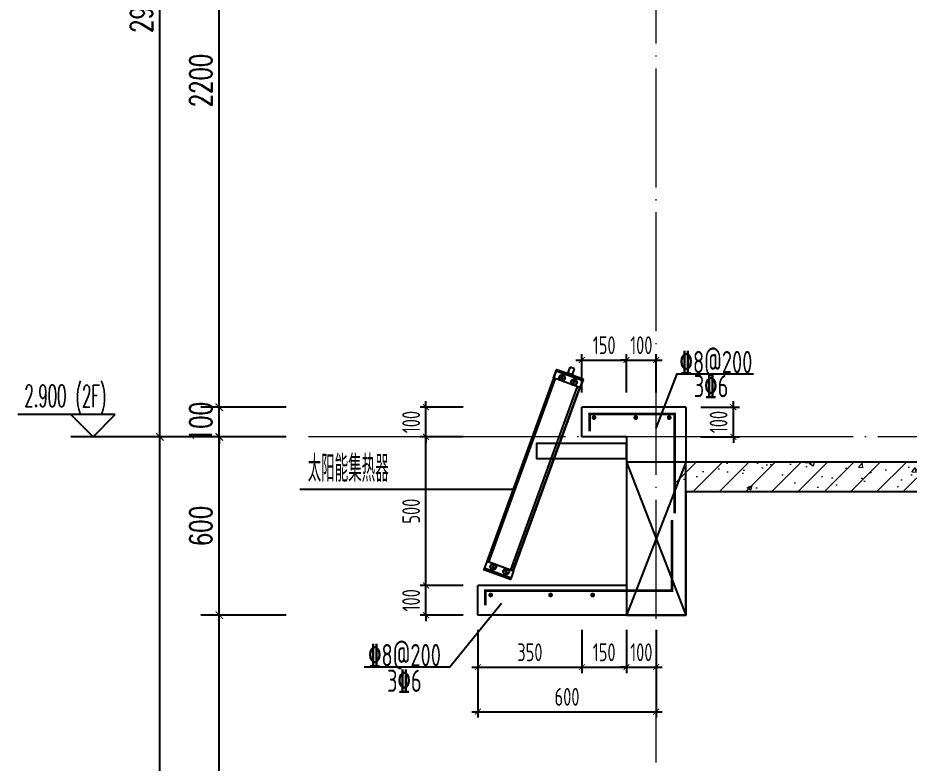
# Model space of a CAD drawing. Extents: x -1307975 to -76406, y -96289 to 379359.
# Drawn here: x -611082 to -608082, y 259982 to 262491 of the extents above; entities that cross this region are included whole.
import ezdxf

# ---------------------------------------------------------------- set-up
doc = ezdxf.new("R2010")
doc.units = 0
doc.header["$LTSCALE"] = 1000
doc.linetypes.add('DOTE', pattern=[2.42, 2, -0.2, 0.02, -0.2])
doc.layers.get('0').update_dxf_attribs({"linetype": 'CONTINUOUS'})
doc.layers.get('DEFPOINTS').update_dxf_attribs({"linetype": 'CONTINUOUS'})
for name, color, linetype in [('DIM', 2, 'CONTINUOUS'), ('DIM_ELEV', 3, 'CONTINUOUS'), ('DIM_IDEN', 67, 'CONTINUOUS'), ('PUB_DIM', 3, 'CONTINUOUS'), ('PUB_TEXT', 2, 'CONTINUOUS'), ('REIN', 6, 'CONTINUOUS'), ('S-大样-砼线', 7, 'CONTINUOUS'), ('S-引出线', 40, 'CONTINUOUS'), ('TEXT', 2, 'CONTINUOUS'), ('WALL', 5, 'CONTINUOUS'), ('实线层', 7, 'CONTINUOUS')]:
    doc.layers.add(name, color=color, linetype=linetype)
doc.layers.add('DOTE', color=19, linetype='DOTE', lineweight=9)
doc.layers.add('PUB_HATCH', color=8, linetype='CONTINUOUS', lineweight=9)
doc.styles.add('_TCH_DIM', font='SIMPLEX.shx', dxfattribs={"width": 0.7, "bigfont": 'GBCBIG.shx'})
doc.styles.add('_TCH_DIM_T3', font='SIMPLEX', dxfattribs={"width": 0.705882, "bigfont": 'GBCBIG'})
doc.styles.add('DIM_FONT_T3', font='SIMPLEX', dxfattribs={"width": 0.705882, "bigfont": 'GBCBIG'})
doc.styles.add('TSSD_DIMENSION', font='Tssdeng.shx', dxfattribs={"width": 0.7, "bigfont": 'tssdchn.shx'})
doc.styles.add('TSSD_REIN', font='tssdeng.shx', dxfattribs={"width": 0.7, "height": 300, "bigfont": 'tssdchn.shx'})
doc.dimstyles.new('_TCH_ARCH&&25', dxfattribs={"dimtxt": 74.375, "dimasz": 25, "dimexe": 62.5, "dimexo": 75, "dimgap": 25, "dimtad": 1, "dimdec": 0, "dimzin": 0, "dimdsep": 46, "dimtxsty": '_TCH_DIM_T3', "dimblk": 'ARCHTICK', "dimcen": 0.09, "dimclrt": 7, "dimazin": 0, "dimtfac": 1, "dimtdec": 0, "dimtix": 1, "dimtmove": 2, "dimatfit": 3, "dimldrblk": 'ARCHTICK', "dimfxl": 1, "dimtolj": 1, "dimtzin": 0, "dimarcsym": 0})
doc.dimstyles.new('TSSD_20_20', dxfattribs={"dimtxt": 60, "dimasz": 20, "dimexe": 20, "dimexo": 50, "dimgap": 20, "dimtad": 1, "dimdec": 0, "dimzin": 0, "dimdsep": 46, "dimtxsty": 'TSSD_DIMENSION', "dimblk": 'ARCHTICK', "dimblk1": 'ARCHTICK', "dimblk2": 'ARCHTICK', "dimcen": 0, "dimdle": 20, "dimclrt": 7, "dimadec": 0, "dimazin": 0, "dimtfac": 1, "dimtdec": 0, "dimtix": 1, "dimtmove": 2, "dimatfit": 3, "dimfxl": 1, "dimtolj": 1, "dimtzin": 0, "dimarcsym": 0})

# ---------------------------------------------------------------- blocks, each defined once
blk = doc.blocks.new('A$C01192DFB')
at = {"layer": '实线层', "color": 5}
for p, q in [((-245.2, 221), (-235.1, 248.7)), ((-244.8, 220.8), (-234.5, 249)), ((-146.5, 211.5), (-236.8, 244.3)), ((-146.9, 212), (-236.2, 244.4)), ((-235.1, 248.7), (-234.7, 248.5)), ((-145.3, 216.4), (-234.6, 248.9)), ((-145.2, 216.5), (-234.5, 249)), ((-196.4, 238.3), (-189.3, 257.6)), ((-174.3, 252.1), (-189.3, 257.6)), ((-181.3, 232.8), (-174.3, 252.1)), ((-468.5, -396.9), (-243.8, 220.5)), ((-243.5, 220.4), (-468.2, -397)), ((-467.7, -397.2), (-243, 220.2)), ((-240, 219.1), (-464.7, -398.3)), ((-239.5, 218.9), (-464.2, -398.5)), ((-155, 188.2), (-245.2, 221)), ((-219.7, 220.8), (-218.7, 223.5)), ((-217.8, 218.6), (-219.7, 220.8)), ((-219.4, 214.4), (-214.3, 228.2)), ((-218.7, 223.5), (-215.9, 224)), ((-215, 219.1), (-217.8, 218.6)), ((-215.9, 224), (-214, 221.8)), ((-214, 221.8), (-215, 219.1)), ((-196.4, 238.3), (-203, 237.5)), ((-176.7, 228), (-203, 237.5)), ((-196.4, 238.3), (-181.3, 232.8)), ((-181.3, 232.8), (-176.7, 228)), ((-179, 199.7), (-174, 213.5)), ((-155.5, 188.3), (-145.2, 216.5)), ((-155, 188.2), (-144.9, 215.9)), ((-144.9, 215.9), (-145.4, 216)), ((-166, 192.2), (-390.7, -425.2)), ((-165.7, 192), (-390.4, -425.3)), ((-381.9, -428.4), (-157.2, 189)), ((-156.8, 188.8), (-381.5, -428.6)), ((-381.1, -428.7), (-156.4, 188.7)), ((-179.3, 206.1), (-178.4, 208.8)), ((-177.5, 203.9), (-179.3, 206.1)), ((-178.4, 208.8), (-175.5, 209.3)), ((-174.6, 204.4), (-177.5, 203.9)), ((-175.5, 209.3), (-173.7, 207.1)), ((-173.7, 207.1), (-174.6, 204.4)), ((-469.9, -396.4), (-480, -424.1)), ((-469.5, -396.6), (-479.7, -424.8)), ((-388.2, -452.5), (-478.4, -419.7)), ((-379.7, -429.2), (-469.9, -396.4)), ((-379.7, -429.2), (-468, -397.1)), ((-450.2, -412.7), (-451.2, -415.4)), ((-451.2, -415.4), (-449.4, -417.6)), ((-445.9, -408), (-450.9, -421.8)), ((-447.4, -412.2), (-450.2, -412.7)), ((-449.4, -417.6), (-446.5, -417.1)), ((-445.5, -414.4), (-447.4, -412.2)), ((-446.5, -417.1), (-445.5, -414.4)), ((-480, -424.1), (-479.6, -424.3)), ((-390.4, -457.1), (-479.7, -424.6)), ((-390.5, -457.2), (-479.7, -424.8)), ((-388.8, -452.7), (-478.1, -420.2)), ((-406.6, -428.6), (-407.6, -431.3)), ((-407.6, -431.3), (-405.7, -433.5)), ((-402.2, -423.9), (-407.2, -437.7)), ((-403.7, -428.1), (-406.6, -428.6)), ((-405.7, -433.5), (-402.9, -433)), ((-401.9, -430.3), (-403.7, -428.1)), ((-402.9, -433), (-401.9, -430.3)), ((-380.2, -429.1), (-390.5, -457.2)), ((-379.7, -429.2), (-389.8, -456.9)), ((-389.8, -456.9), (-390.3, -456.8))]:
    blk.add_line(p, q, dxfattribs=at)
for points in [[(-236.8, 244.3), (-236.7, 244.4), (-236.5, 244.5), (-236.4, 244.5), (-236.2, 244.4)], [(-146.5, 211.5), (-146.5, 211.6), (-146.6, 211.7), (-146.7, 211.9), (-146.9, 212)], [(-478.4, -419.7), (-478.4, -419.8), (-478.4, -420), (-478.2, -420.1), (-478.1, -420.2)], [(-388.2, -452.5), (-388.3, -452.6), (-388.4, -452.7), (-388.6, -452.7), (-388.8, -452.7)]]:
    blk.add_lwpolyline(points, dxfattribs=at)
blk.add_lwpolyline([(0, 0), (-302.4, 0), (-302.4, -49.7), (0, -49.7)], close=True, dxfattribs=at)
for centre, radius in [((-216.8, 221.3), 10), ((-216.8, 221.3), 9.5), ((-176.5, 206.6), 10), ((-176.5, 206.6), 9.5), ((-448.4, -414.9), 10), ((-448.4, -414.9), 9.5), ((-404.7, -430.8), 10), ((-404.7, -430.8), 9.5)]:
    blk.add_circle(centre, radius, dxfattribs=at)
for centre, start, end in [((-234.7, 248.5), 70, 160), ((-145.4, 216), 340, 70), ((-479.6, -424.3), 160, 250), ((-390.3, -456.8), 250, 340)]:
    blk.add_arc(centre, 0.5, start, end, dxfattribs=at)
blk = doc.blocks.new('_ArchTick')
at = {"color": 0, "linetype": 'ByBlock', "const_width": 0.15}
blk.add_lwpolyline([(-0.5, -0.5), (0.5, 0.5)], dxfattribs=at)
blk = doc.blocks.new('*D3187')
at = {"layer": 'DEFPOINTS', "color": 0, "transparency": 16777216}
for p in [(-609533.3, 260480.7), (-608933.3, 260480.7), (-608933.3, 260155.7)]:
    blk.add_point(p, dxfattribs=at)
at = {"layer": 'DIM', "color": 0, "lineweight": -2, "transparency": 16777216}
for p, q in [((-609533.3, 260430.7), (-609533.3, 260135.7)), ((-608933.3, 260430.7), (-608933.3, 260135.7)), ((-609553.3, 260155.7), (-608913.3, 260155.7))]:
    blk.add_line(p, q, dxfattribs=at)
at = {"layer": 'DIM', "color": 0, "lineweight": -2, "transparency": 16777216, "xscale": 20, "yscale": 20, "zscale": 20, "rotation": 180}
blk.add_blockref('_ArchTick', (-609533.3, 260155.7), dxfattribs=at)
at = {"layer": 'DIM', "color": 0, "lineweight": -2, "transparency": 16777216, "xscale": 20, "yscale": 20, "zscale": 20}
blk.add_blockref('_ArchTick', (-608933.3, 260155.7), dxfattribs=at)
at = {"layer": 'DIM', "color": 7, "transparency": 16777216, "insert": (-609233.3, 260205.7), "char_height": 60, "attachment_point": 5, "style": 'TSSD_DIMENSION'}
blk.add_mtext('\\A1;600', dxfattribs=at)
blk = doc.blocks.new('*D3188')
at = {"layer": 'DEFPOINTS', "color": 0, "transparency": 16777216}
for p in [(-609533.3, 260480.7), (-609183.3, 260480.7), (-609183.3, 260305.7)]:
    blk.add_point(p, dxfattribs=at)
at = {"layer": 'DIM', "color": 0, "lineweight": -2, "transparency": 16777216}
for p, q in [((-609533.3, 260430.7), (-609533.3, 260285.7)), ((-609183.3, 260430.7), (-609183.3, 260285.7)), ((-609553.3, 260305.7), (-609163.3, 260305.7))]:
    blk.add_line(p, q, dxfattribs=at)
at = {"layer": 'DIM', "color": 0, "lineweight": -2, "transparency": 16777216, "xscale": 20, "yscale": 20, "zscale": 20, "rotation": 180}
blk.add_blockref('_ArchTick', (-609533.3, 260305.7), dxfattribs=at)
at = {"layer": 'DIM', "color": 0, "lineweight": -2, "transparency": 16777216, "xscale": 20, "yscale": 20, "zscale": 20}
blk.add_blockref('_ArchTick', (-609183.3, 260305.7), dxfattribs=at)
at = {"layer": 'DIM', "color": 7, "transparency": 16777216, "insert": (-609358.3, 260355.7), "char_height": 60, "attachment_point": 5, "style": 'TSSD_DIMENSION'}
blk.add_mtext('\\A1;350', dxfattribs=at)
blk = doc.blocks.new('*D3189')
at = {"layer": 'DEFPOINTS', "color": 0, "transparency": 16777216}
for p in [(-609183.3, 260480.7), (-609033.3, 260480.7), (-609033.3, 260305.7)]:
    blk.add_point(p, dxfattribs=at)
at = {"layer": 'DIM', "color": 0, "lineweight": -2, "transparency": 16777216}
for p, q in [((-609183.3, 260430.7), (-609183.3, 260285.7)), ((-609033.3, 260430.7), (-609033.3, 260285.7)), ((-609203.3, 260305.7), (-609013.3, 260305.7))]:
    blk.add_line(p, q, dxfattribs=at)
at = {"layer": 'DIM', "color": 0, "lineweight": -2, "transparency": 16777216, "xscale": 20, "yscale": 20, "zscale": 20, "rotation": 180}
blk.add_blockref('_ArchTick', (-609183.3, 260305.7), dxfattribs=at)
at = {"layer": 'DIM', "color": 0, "lineweight": -2, "transparency": 16777216, "xscale": 20, "yscale": 20, "zscale": 20}
blk.add_blockref('_ArchTick', (-609033.3, 260305.7), dxfattribs=at)
at = {"layer": 'DIM', "color": 7, "transparency": 16777216, "insert": (-609108.3, 260355.7), "char_height": 60, "attachment_point": 5, "style": 'TSSD_DIMENSION'}
blk.add_mtext('\\A1;150', dxfattribs=at)
blk = doc.blocks.new('*D3190')
at = {"layer": 'DEFPOINTS', "color": 0, "transparency": 16777216}
for p in [(-609033.3, 260480.7), (-608933.3, 260480.7), (-608933.3, 260305.7)]:
    blk.add_point(p, dxfattribs=at)
at = {"layer": 'DIM', "color": 0, "lineweight": -2, "transparency": 16777216}
for p, q in [((-609033.3, 260430.7), (-609033.3, 260285.7)), ((-608933.3, 260430.7), (-608933.3, 260285.7)), ((-609033.3, 260305.7), (-609053.3, 260305.7)), ((-609033.3, 260305.7), (-608933.3, 260305.7)), ((-608933.3, 260305.7), (-608913.3, 260305.7))]:
    blk.add_line(p, q, dxfattribs=at)
at = {"layer": 'DIM', "color": 0, "lineweight": -2, "transparency": 16777216, "xscale": 20, "yscale": 20, "zscale": 20}
blk.add_blockref('_ArchTick', (-609033.3, 260305.7), dxfattribs=at)
at = {"layer": 'DIM', "color": 0, "lineweight": -2, "transparency": 16777216, "xscale": 20, "yscale": 20, "zscale": 20, "rotation": 180}
blk.add_blockref('_ArchTick', (-608933.3, 260305.7), dxfattribs=at)
at = {"layer": 'DIM', "color": 7, "transparency": 16777216, "insert": (-608983.3, 260355.7), "char_height": 60, "attachment_point": 5, "style": 'TSSD_DIMENSION'}
blk.add_mtext('\\A1;100', dxfattribs=at)
blk = doc.blocks.new('*D3193')
at = {"layer": 'DEFPOINTS', "color": 0, "transparency": 16777216}
for p in [(-609033.3, 261339.3), (-609183.3, 261180.7), (-609033.3, 261180.7)]:
    blk.add_point(p, dxfattribs=at)
at = {"layer": 'DIM', "color": 0, "lineweight": -2, "transparency": 16777216}
for p, q in [((-609203.3, 261339.3), (-609013.3, 261339.3)), ((-609183.3, 261230.7), (-609183.3, 261359.3)), ((-609033.3, 261230.7), (-609033.3, 261359.3))]:
    blk.add_line(p, q, dxfattribs=at)
at = {"layer": 'DIM', "color": 0, "lineweight": -2, "transparency": 16777216, "xscale": 20, "yscale": 20, "zscale": 20, "rotation": 180}
blk.add_blockref('_ArchTick', (-609183.3, 261339.3), dxfattribs=at)
at = {"layer": 'DIM', "color": 0, "lineweight": -2, "transparency": 16777216, "xscale": 20, "yscale": 20, "zscale": 20}
blk.add_blockref('_ArchTick', (-609033.3, 261339.3), dxfattribs=at)
at = {"layer": 'DIM', "color": 7, "transparency": 16777216, "insert": (-609108.3, 261389.3), "char_height": 60, "attachment_point": 5, "style": 'TSSD_DIMENSION'}
blk.add_mtext('\\A1;150', dxfattribs=at)
blk = doc.blocks.new('*D3194')
at = {"layer": 'DEFPOINTS', "color": 0, "transparency": 16777216}
for p in [(-608933.3, 261339.3), (-609033.3, 261180.7), (-608933.3, 261180.7)]:
    blk.add_point(p, dxfattribs=at)
at = {"layer": 'DIM', "color": 0, "lineweight": -2, "transparency": 16777216}
for p, q in [((-609033.3, 261339.3), (-609053.3, 261339.3)), ((-609033.3, 261230.7), (-609033.3, 261359.3)), ((-609033.3, 261339.3), (-608933.3, 261339.3)), ((-608933.3, 261230.7), (-608933.3, 261359.3)), ((-608933.3, 261339.3), (-608913.3, 261339.3))]:
    blk.add_line(p, q, dxfattribs=at)
at = {"layer": 'DIM', "color": 0, "lineweight": -2, "transparency": 16777216, "xscale": 20, "yscale": 20, "zscale": 20}
blk.add_blockref('_ArchTick', (-609033.3, 261339.3), dxfattribs=at)
at = {"layer": 'DIM', "color": 0, "lineweight": -2, "transparency": 16777216, "xscale": 20, "yscale": 20, "zscale": 20, "rotation": 180}
blk.add_blockref('_ArchTick', (-608933.3, 261339.3), dxfattribs=at)
at = {"layer": 'DIM', "color": 7, "transparency": 16777216, "insert": (-608983.3, 261389.3), "char_height": 60, "attachment_point": 5, "style": 'TSSD_DIMENSION'}
blk.add_mtext('\\A1;100', dxfattribs=at)
blk = doc.blocks.new('*D3195')
at = {"layer": 'DEFPOINTS', "color": 0, "transparency": 16777216}
for p in [(-608833.3, 261180.7), (-608673.3, 261180.7), (-608833.3, 261080.7)]:
    blk.add_point(p, dxfattribs=at)
at = {"layer": 'DIM', "color": 0, "lineweight": -2, "transparency": 16777216}
for p, q in [((-608673.3, 261180.7), (-608673.3, 261200.7)), ((-608783.3, 261180.7), (-608653.3, 261180.7)), ((-608673.3, 261080.7), (-608673.3, 261180.7)), ((-608783.3, 261080.7), (-608653.3, 261080.7)), ((-608673.3, 261080.7), (-608673.3, 261060.7))]:
    blk.add_line(p, q, dxfattribs=at)
at = {"layer": 'DIM', "color": 0, "lineweight": -2, "transparency": 16777216, "xscale": 20, "yscale": 20, "zscale": 20}
for p, rotation in [((-608673.3, 261180.7), 270), ((-608673.3, 261080.7), 90)]:
    blk.add_blockref('_ArchTick', p, dxfattribs=dict(at, rotation=rotation))
at = {"layer": 'DIM', "color": 7, "transparency": 16777216, "insert": (-608723.3, 261130.7), "char_height": 60, "attachment_point": 5, "rotation": 90, "style": 'TSSD_DIMENSION'}
blk.add_mtext('\\A1;100', dxfattribs=at)
blk = doc.blocks.new('*D3196')
at = {"layer": 'DEFPOINTS', "color": 0, "transparency": 16777216}
for p in [(-609707.9, 261180.7), (-609533.3, 261180.7), (-609533.3, 261080.7)]:
    blk.add_point(p, dxfattribs=at)
at = {"layer": 'DIM', "color": 0, "lineweight": -2, "transparency": 16777216}
for p, q in [((-609707.9, 261180.7), (-609707.9, 261200.7)), ((-609583.3, 261180.7), (-609727.9, 261180.7)), ((-609707.9, 261080.7), (-609707.9, 261180.7)), ((-609583.3, 261080.7), (-609727.9, 261080.7)), ((-609707.9, 261080.7), (-609707.9, 261060.7))]:
    blk.add_line(p, q, dxfattribs=at)
at = {"layer": 'DIM', "color": 0, "lineweight": -2, "transparency": 16777216, "xscale": 20, "yscale": 20, "zscale": 20}
for p, rotation in [((-609707.9, 261180.7), 270), ((-609707.9, 261080.7), 90)]:
    blk.add_blockref('_ArchTick', p, dxfattribs=dict(at, rotation=rotation))
at = {"layer": 'DIM', "color": 7, "transparency": 16777216, "insert": (-609757.9, 261130.7), "char_height": 60, "attachment_point": 5, "rotation": 90, "style": 'TSSD_DIMENSION'}
blk.add_mtext('\\A1;100', dxfattribs=at)
blk = doc.blocks.new('*D3197')
at = {"layer": 'DEFPOINTS', "color": 0, "transparency": 16777216}
for p in [(-609707.9, 261080.7), (-609533.3, 261080.7), (-609533.3, 260580.7)]:
    blk.add_point(p, dxfattribs=at)
at = {"layer": 'DIM', "color": 0, "lineweight": -2, "transparency": 16777216}
for p, q in [((-609707.9, 260560.7), (-609707.9, 261100.7)), ((-609583.3, 261080.7), (-609727.9, 261080.7)), ((-609583.3, 260580.7), (-609727.9, 260580.7))]:
    blk.add_line(p, q, dxfattribs=at)
at = {"layer": 'DIM', "color": 0, "lineweight": -2, "transparency": 16777216, "xscale": 20, "yscale": 20, "zscale": 20}
for p, rotation in [((-609707.9, 261080.7), 90), ((-609707.9, 260580.7), 270)]:
    blk.add_blockref('_ArchTick', p, dxfattribs=dict(at, rotation=rotation))
at = {"layer": 'DIM', "color": 7, "transparency": 16777216, "insert": (-609757.9, 260830.7), "char_height": 60, "attachment_point": 5, "rotation": 90, "style": 'TSSD_DIMENSION'}
blk.add_mtext('\\A1;500', dxfattribs=at)
blk = doc.blocks.new('*D3198')
at = {"layer": 'DEFPOINTS', "color": 0, "transparency": 16777216}
for p in [(-609707.9, 260580.7), (-609533.3, 260580.7), (-609533.3, 260480.7)]:
    blk.add_point(p, dxfattribs=at)
at = {"layer": 'DIM', "color": 0, "lineweight": -2, "transparency": 16777216}
for p, q in [((-609707.9, 260580.7), (-609707.9, 260600.7)), ((-609583.3, 260580.7), (-609727.9, 260580.7)), ((-609707.9, 260480.7), (-609707.9, 260580.7)), ((-609583.3, 260480.7), (-609727.9, 260480.7)), ((-609707.9, 260480.7), (-609707.9, 260460.7))]:
    blk.add_line(p, q, dxfattribs=at)
at = {"layer": 'DIM', "color": 0, "lineweight": -2, "transparency": 16777216, "xscale": 20, "yscale": 20, "zscale": 20}
for p, rotation in [((-609707.9, 260580.7), 270), ((-609707.9, 260480.7), 90)]:
    blk.add_blockref('_ArchTick', p, dxfattribs=dict(at, rotation=rotation))
at = {"layer": 'DIM', "color": 7, "transparency": 16777216, "insert": (-609757.9, 260530.7), "char_height": 60, "attachment_point": 5, "rotation": 90, "style": 'TSSD_DIMENSION'}
blk.add_mtext('\\A1;100', dxfattribs=at)
blk = doc.blocks.new('*D3238')
at = {"layer": 'DEFPOINTS', "color": 0, "transparency": 16777216}
for p in [(-610403.5, 260480.7), (-610103.5, 260480.7), (-610103.5, 258780.7)]:
    blk.add_point(p, dxfattribs=at)
at = {"layer": 'PUB_DIM', "color": 0, "lineweight": -2, "transparency": 16777216}
for p, q in [((-610178.5, 260480.7), (-610466, 260480.7)), ((-610403.5, 258780.7), (-610403.5, 260480.7)), ((-610178.5, 258780.7), (-610466, 258780.7))]:
    blk.add_line(p, q, dxfattribs=at)
at = {"layer": 'PUB_DIM', "color": 0, "lineweight": -2, "transparency": 16777216, "xscale": 25, "yscale": 25, "zscale": 25}
for p, rotation in [((-610403.5, 260480.7), 90), ((-610403.5, 258780.7), 270)]:
    blk.add_blockref('_ArchTick', p, dxfattribs=dict(at, rotation=rotation))
at = {"layer": 'PUB_DIM', "color": 7, "transparency": 16777216, "insert": (-610465.7, 259630.7), "char_height": 74.38, "attachment_point": 5, "rotation": 90, "style": '_TCH_DIM_T3'}
blk.add_mtext('\\A1;1700', dxfattribs=at)
blk = doc.blocks.new('*D3239')
at = {"layer": 'DEFPOINTS', "color": 0, "transparency": 16777216}
for p in [(-610403.5, 261080.7), (-610103.5, 261080.7), (-610103.5, 260480.7)]:
    blk.add_point(p, dxfattribs=at)
at = {"layer": 'PUB_DIM', "color": 0, "lineweight": -2, "transparency": 16777216}
for p, q in [((-610178.5, 261080.7), (-610466, 261080.7)), ((-610403.5, 260480.7), (-610403.5, 261080.7)), ((-610178.5, 260480.7), (-610466, 260480.7))]:
    blk.add_line(p, q, dxfattribs=at)
at = {"layer": 'PUB_DIM', "color": 0, "lineweight": -2, "transparency": 16777216, "xscale": 25, "yscale": 25, "zscale": 25}
for p, rotation in [((-610403.5, 261080.7), 90), ((-610403.5, 260480.7), 270)]:
    blk.add_blockref('_ArchTick', p, dxfattribs=dict(at, rotation=rotation))
at = {"layer": 'PUB_DIM', "color": 7, "transparency": 16777216, "insert": (-610465.7, 260780.7), "char_height": 74.38, "attachment_point": 5, "rotation": 90, "style": '_TCH_DIM_T3'}
blk.add_mtext('\\A1;600', dxfattribs=at)
blk = doc.blocks.new('*D3240')
at = {"layer": 'DEFPOINTS', "color": 0, "transparency": 16777216}
for p in [(-610403.5, 261180.7), (-610103.5, 261180.7), (-610103.5, 261080.7)]:
    blk.add_point(p, dxfattribs=at)
at = {"layer": 'PUB_DIM', "color": 0, "lineweight": -2, "transparency": 16777216}
for p, q in [((-610403.5, 261180.7), (-610403.5, 261205.7)), ((-610178.5, 261180.7), (-610466, 261180.7)), ((-610403.5, 261080.7), (-610403.5, 261180.7)), ((-610178.5, 261080.7), (-610466, 261080.7)), ((-610403.5, 261080.7), (-610403.5, 261055.7))]:
    blk.add_line(p, q, dxfattribs=at)
at = {"layer": 'PUB_DIM', "color": 0, "lineweight": -2, "transparency": 16777216, "xscale": 25, "yscale": 25, "zscale": 25}
for p, rotation in [((-610403.5, 261180.7), 270), ((-610403.5, 261080.7), 90)]:
    blk.add_blockref('_ArchTick', p, dxfattribs=dict(at, rotation=rotation))
at = {"layer": 'PUB_DIM', "color": 7, "transparency": 16777216, "insert": (-610465.7, 261130.7), "char_height": 74.38, "attachment_point": 5, "rotation": 90, "style": '_TCH_DIM_T3'}
blk.add_mtext('\\A1;100', dxfattribs=at)
blk = doc.blocks.new('*D3241')
at = {"layer": 'DEFPOINTS', "color": 0, "transparency": 16777216}
for p in [(-610403.5, 263380.7), (-610103.5, 263380.7), (-610103.5, 261180.7)]:
    blk.add_point(p, dxfattribs=at)
at = {"layer": 'PUB_DIM', "color": 0, "lineweight": -2, "transparency": 16777216}
for p, q in [((-610178.5, 263380.7), (-610466, 263380.7)), ((-610403.5, 261180.7), (-610403.5, 263380.7)), ((-610178.5, 261180.7), (-610466, 261180.7))]:
    blk.add_line(p, q, dxfattribs=at)
at = {"layer": 'PUB_DIM', "color": 0, "lineweight": -2, "transparency": 16777216, "xscale": 25, "yscale": 25, "zscale": 25}
for p, rotation in [((-610403.5, 263380.7), 90), ((-610403.5, 261180.7), 270)]:
    blk.add_blockref('_ArchTick', p, dxfattribs=dict(at, rotation=rotation))
at = {"layer": 'PUB_DIM', "color": 7, "transparency": 16777216, "insert": (-610465.7, 262280.7), "char_height": 74.38, "attachment_point": 5, "rotation": 90, "style": '_TCH_DIM_T3'}
blk.add_mtext('\\A1;2200', dxfattribs=at)
blk = doc.blocks.new('*D3257')
at = {"layer": 'DEFPOINTS', "color": 0, "transparency": 16777216}
for p in [(-610603.5, 261080.7), (-610103.5, 261080.7), (-610103.5, 258180.7)]:
    blk.add_point(p, dxfattribs=at)
at = {"layer": 'PUB_DIM', "color": 0, "lineweight": -2, "transparency": 16777216}
for p, q in [((-610178.5, 261080.7), (-610666, 261080.7)), ((-610603.5, 258180.7), (-610603.5, 261080.7)), ((-610178.5, 258180.7), (-610666, 258180.7))]:
    blk.add_line(p, q, dxfattribs=at)
at = {"layer": 'PUB_DIM', "color": 0, "lineweight": -2, "transparency": 16777216, "xscale": 25, "yscale": 25, "zscale": 25}
for p, rotation in [((-610603.5, 261080.7), 90), ((-610603.5, 258180.7), 270)]:
    blk.add_blockref('_ArchTick', p, dxfattribs=dict(at, rotation=rotation))
at = {"layer": 'PUB_DIM', "color": 7, "transparency": 16777216, "insert": (-610665.7, 259630.7), "char_height": 74.38, "attachment_point": 5, "rotation": 90, "style": '_TCH_DIM_T3'}
blk.add_mtext('\\A1;2900', dxfattribs=at)
blk = doc.blocks.new('*D3258')
at = {"layer": 'DEFPOINTS', "color": 0, "transparency": 16777216}
for p in [(-610603.5, 263980.7), (-610103.5, 263980.7), (-610103.5, 261080.7)]:
    blk.add_point(p, dxfattribs=at)
at = {"layer": 'PUB_DIM', "color": 0, "lineweight": -2, "transparency": 16777216}
for p, q in [((-610178.5, 263980.7), (-610666, 263980.7)), ((-610603.5, 261080.7), (-610603.5, 263980.7)), ((-610178.5, 261080.7), (-610666, 261080.7))]:
    blk.add_line(p, q, dxfattribs=at)
at = {"layer": 'PUB_DIM', "color": 0, "lineweight": -2, "transparency": 16777216, "xscale": 25, "yscale": 25, "zscale": 25}
for p, rotation in [((-610603.5, 263980.7), 90), ((-610603.5, 261080.7), 270)]:
    blk.add_blockref('_ArchTick', p, dxfattribs=dict(at, rotation=rotation))
at = {"layer": 'PUB_DIM', "color": 7, "transparency": 16777216, "insert": (-610665.7, 262530.7), "char_height": 74.38, "attachment_point": 5, "rotation": 90, "style": '_TCH_DIM_T3'}
blk.add_mtext('\\A1;2900', dxfattribs=at)
blk = doc.blocks.new('A$C6EAB53B2')
at = {"layer": 'REIN'}
blk.add_lwpolyline([(818.6, 871.6, 9, 9, 0), (818.6, 929.8, 9, 9, 0), (1104.4, 929.8, 9, 9, 0), (1104.4, 595.1, 9, 9, 0)], format="xyseb", dxfattribs=at)
at = {"layer": 'REIN', "const_width": 8}
for points in [[(829.1, 917.5, 1), (837.1, 917.5, 1)], [(969.6, 917.5, 1), (977.6, 917.5, 1)], [(1082.2, 917.5, 1), (1090.2, 917.5, 1)], [(481.4, 320.3, 1), (489.4, 320.3, 1)], [(682.9, 320.3, 1), (690.9, 320.3, 1)], [(824.6, 320.3, 1), (832.6, 320.3, 1)]]:
    blk.add_lwpolyline(points, format="xyb", close=True, dxfattribs=at)
at = {"layer": 'REIN', "const_width": 9}
blk.add_lwpolyline([(467.5, 285.1), (467.5, 335.4), (1096.1, 335.4), (1096.1, 572.3)], dxfattribs=at)
at = {"layer": 'S-大样-砼线'}
for p, q in [((942.2, 767.5), (1142.2, 252.5)), ((1142.2, 767.5), (942.2, 252.5))]:
    blk.add_line(p, q, dxfattribs=at)
blk.add_lwpolyline([(1142.2, 767.5), (942.2, 767.5), (942.2, 252.5), (1142.2, 252.5)], close=True, dxfattribs=at)
at = {"layer": 'S-引出线'}
for points in [[(1042.2, 882.2), (1112.8, 1064.4), (1369.8, 1064.4)], [(521.6, 291.2), (347.8, 77.8), (59.4, 77.8)]]:
    blk.add_lwpolyline(points, dxfattribs=at)
at = {"layer": 'TEXT', "style": 'TSSD_REIN', "width": 0.7}
for s, p in [('%%1328@200', (1121, 1067)), ('3%%1326', (1168.9, 986.1)), ('%%1328@200', (72.9, 80.4)), ('3%%1326', (136.7, -5.8))]:
    blk.add_text(s, height=75, rotation=0, dxfattribs=at).set_placement(p)
blk = doc.blocks.new('20210809.02270736')
at = {"layer": 'TEXT'}
blk.add_blockref('A$C6EAB53B2', (87095.1, 66580.9), dxfattribs=at)

msp = doc.modelspace()

# ---------------------------------------------------------------- hatches: boundary and pattern name
at = {"layer": 'PUB_HATCH'}
h = msp.add_hatch(dxfattribs=at)
h.set_pattern_fill('钢筋混凝土', color=256, scale=25, style=0)
h.set_pattern_definition([(45, (-1182008.505, 426623.756), (-44.194174, 44.194174), []), (50, (-1182008.5, 426623.76), (179.315046, -15.688034), [18.75, -206.25]), (355, (-1182008.5, 426623.76), (-34.687833, 188.048033), [15, -165]), (100.4514, (-1181993.56, 426622.45), (144.627345, 172.359886), [15.93505, -175.28553]), (46.1842, (-1182008.5, 426673.76), (266.81026, -41.37975), [28.125, -309.375]), (96.6356, (-1181986.27, 426670.3), (233.66568, 243.52947), [23.90257, -262.92825]), (351.1842, (-1182008.5, 426673.76), (233.66549, 243.52965), [22.5, -247.5]), (21, (-1181983.5, 426661.26), (149.226763, -100.654723), [18.75, -206.25]), (326, (-1181983.5, 426661.26), (60.828833, 181.28751), [15, -165]), (71.4514, (-1181971.07, 426652.87), (210.055657, 80.632624), [15.93505, -175.28553]), (37.5, (-1182008.505, 426623.756), (3.039964, 83.2234635), [0, -163, 0, -167.5, 0, -165.625]), (7.5, (-1182008.505, 426623.76), (65.767384, 98.602928), [0, -95.5, 0, -159.25, 0, -63.125]), (327.5, (-1182064.255, 426623.756), (133.455609, -5.638718), [0, -62.5, 0, -195, 0, -258.75]), (317.5, (-1182089.25, 426623.76), (145.796542, 25.026246), [0, -81.25, 0, -129.5, 0, -183.75])])
h.paths.add_polyline_path([(-606334.8, 260995.72), (-608833.32, 260995.72), (-608899.99, 260962.39), (-608833.32, 260895.72), (-606334.8, 260895.72)])

# ---------------------------------------------------------------- linework, layer by layer
at = {"layer": 'DIM_ELEV'}
for p, q in [((-610753.52, 261155.72), (-611081.52, 261155.72)), ((-610828.52, 261080.72), (-610903.52, 261155.72)), ((-610828.52, 261080.72), (-610753.52, 261155.72)), ((-610403.52, 261080.72), (-610903.52, 261080.72))]:
    msp.add_line(p, q, dxfattribs=at)
at = {"layer": 'DIM_IDEN'}
for p, q in [((-609594.8, 260903.22), (-610132.24, 260903.22)), ((-609413.72, 260903.22), (-609594.8, 260903.22))]:
    msp.add_line(p, q, dxfattribs=at)
at = {"layer": 'DOTE', "color": 1, "linetype": 'DOTE', "ltscale": 0.2}
for p, q in [((-608933.32, 257080.72), (-608933.32, 276680.72)), ((-606334.8, 261080.72), (-610103.52, 261080.72))]:
    msp.add_line(p, q, dxfattribs=at)
at = {"layer": 'WALL'}
for p, q in [((-608833.32, 261180.72), (-609183.32, 261180.72)), ((-609183.32, 261080.72), (-609183.32, 261180.72)), ((-608833.32, 261180.72), (-608833.32, 260995.72)), ((-609033.32, 261080.72), (-609183.32, 261080.72)), ((-609033.32, 261080.72), (-609033.32, 260995.72)), ((-609033.32, 260995.72), (-609033.32, 260580.72)), ((-606334.8, 260995.72), (-608833.32, 260995.72)), ((-606334.8, 260895.72), (-608833.32, 260895.72)), ((-608833.32, 260895.72), (-608833.32, 260480.72)), ((-609033.32, 260580.72), (-609533.32, 260580.72)), ((-609533.32, 260480.72), (-609533.32, 260580.72)), ((-608833.32, 260480.72), (-609533.32, 260480.72))]:
    msp.add_line(p, q, dxfattribs=at)

# ---------------------------------------------------------------- block references
msp.add_blockref('A$C01192DFB', (-609033.32, 261057.98))
at = {"layer": 'REIN'}
msp.add_blockref('20210809.02270736', (-697070.67, 193647.29), dxfattribs=at)

# ---------------------------------------------------------------- texts
at = {"layer": 'PUB_TEXT'}
for s, height, style, width, p in [('2.900', 74.375, '_TCH_DIM', 0.494118, (-611059.62, 261181.97)), ('(2F)', 74.375, '_TCH_DIM', 0.494118, (-610887.47, 261180.75)), ('太阳能集热器', 89.362, 'DIM_FONT_T3', 0.705882, (-610105.99, 260929.47))]:
    msp.add_text(s, height=height, dxfattribs=dict(at, style=style, width=width)).set_placement(p)

# ---------------------------------------------------------------- dimensions: what is measured, and where the dimension line sits
at = {"layer": 'DIM'}
for p1, p2, distance, picture, middle in [((-609183.32, 261180.72), (-609033.32, 261180.72), 158.59, '*D3193', (-609108.32, 261389.31)), ((-609033.32, 261180.72), (-608933.32, 261180.72), 158.59, '*D3194', (-608983.32, 261389.31)), ((-609533.32, 261080.72), (-609533.32, 261180.72), 174.61, '*D3196', (-609757.93, 261130.72)), ((-608833.32, 261080.72), (-608833.32, 261180.72), -160, '*D3195', (-608723.32, 261130.72)), ((-609533.32, 260580.72), (-609533.32, 261080.72), 174.61, '*D3197', (-609757.93, 260830.72)), ((-609533.32, 260480.72), (-609533.32, 260580.72), 174.61, '*D3198', (-609757.93, 260530.72)), ((-609533.32, 260480.72), (-608933.29, 260480.72), -325.06, '*D3187', (-609233.31, 260205.67)), ((-609533.32, 260480.72), (-609183.29, 260480.72), -175.06, '*D3188', (-609358.31, 260355.67)), ((-609183.29, 260480.72), (-609033.29, 260480.72), -175.06, '*D3189', (-609108.29, 260355.67)), ((-609033.29, 260480.72), (-608933.29, 260480.72), -175.06, '*D3190', (-608983.29, 260355.67))]:
    dim = msp.add_aligned_dim(p1=p1, p2=p2, distance=distance, dimstyle='TSSD_20_20', dxfattribs=at)
    dim.commit()
    dim.dimension.update_dxf_attribs({"geometry": picture, "text_midpoint": middle})
at = {"layer": 'PUB_DIM'}
for p1, p2, distance, picture, middle in [((-610103.52, 261080.72), (-610103.52, 263980.72), 500, '*D3258', (-610665.71, 262530.72)), ((-610103.52, 261180.72), (-610103.52, 263380.72), 300, '*D3241', (-610465.71, 262280.72)), ((-610103.52, 261080.72), (-610103.52, 261180.72), 300, '*D3240', (-610465.71, 261130.72)), ((-610103.52, 258180.72), (-610103.52, 261080.72), 500, '*D3257', (-610665.71, 259630.72)), ((-610103.52, 260480.72), (-610103.52, 261080.72), 300, '*D3239', (-610465.71, 260780.72)), ((-610103.52, 258780.72), (-610103.52, 260480.72), 300, '*D3238', (-610465.71, 259630.72))]:
    dim = msp.add_aligned_dim(p1=p1, p2=p2, distance=distance, dimstyle='_TCH_ARCH&&25', dxfattribs=at)
    dim.commit()
    dim.dimension.update_dxf_attribs({"geometry": picture, "text_midpoint": middle})

doc.saveas('drawing.dxf')
